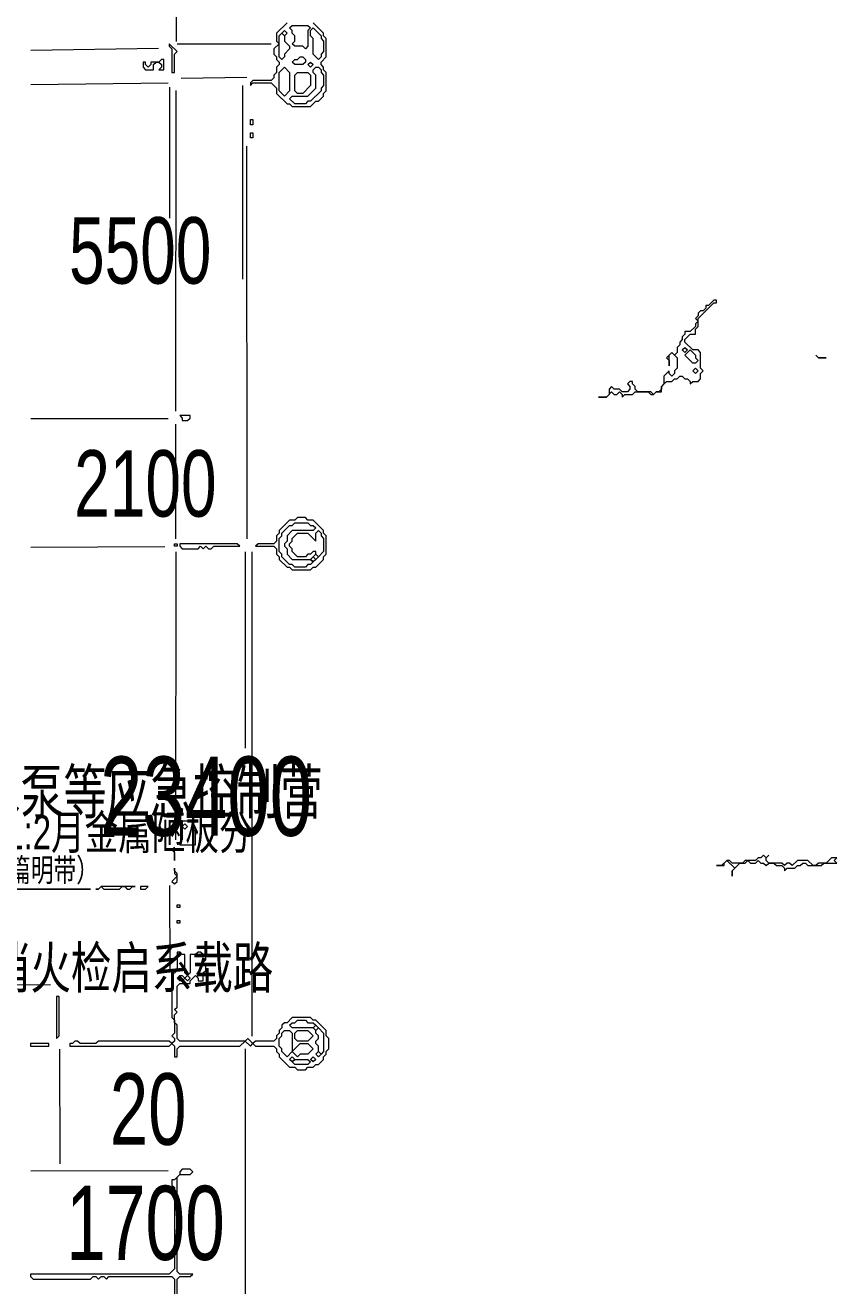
# Model space of a CAD drawing. Extents: x 10 to 1972, y 11 to 1392.
# Drawn here: x 1656 to 1966, y 528.5 to 1010.1 of the extents above; entities that cross this region are included whole.
import ezdxf

# ---------------------------------------------------------------- set-up
doc = ezdxf.new("R2010")
doc.units = 0
for name, color, linetype, lineweight in [('OCR_TEXT', 6, 'Continuous', 0), ('TRACE_CURVE', 6, 'Continuous', 0), ('TRACE_STRAIGHT', 5, 'Continuous', 0), ('TRACE_TEXT_SYMBOL', 6, 'Continuous', 0)]:
    doc.layers.add(name, color=color, linetype=linetype, lineweight=lineweight)
doc.styles.add('wqy-unicode', font='wqy-unicode.lff')

msp = doc.modelspace()

# ---------------------------------------------------------------- linework, layer by layer
at = {"layer": 'TRACE_CURVE', "color": 6}
msp.add_lwpolyline([(1714, 449), (1714, 531), (1715, 532), (1719, 532), (1720, 533), (1715, 533), (1714, 534), (1714, 543), (1713, 544), (1714, 545), (1714, 570), (1715, 571), (1719, 571), (1720, 572), (1719, 573), (1716, 573), (1715, 572), (1715, 571), (1713, 569), (1712, 569), (1712, 567), (1713, 566), (1713, 535), (1711, 533), (1658, 533), (1658, 532), (1659, 531), (1681, 531), (1682, 532), (1683, 532), (1684, 531), (1685, 532), (1686, 532), (1687, 531), (1688, 532), (1712, 532), (1713, 531), (1713, 513)], dxfattribs=at)
at = {"layer": 'TRACE_STRAIGHT', "color": 5}
for p, q in [((1713.56, 1126.38), (1713.62, 1003.88)), ((1714, 1003), (1750, 1003)), ((1658.15, 1000.58), (1706.93, 1001.24)), ((1658.1, 987.4), (1710.62, 988.01)), ((1715.61, 989.87), (1740.65, 990.17)), ((1711.1, 986.37), (1711.13, 936.37)), ((1713.59, 862.62), (1713.61, 985.13)), ((1739, 987), (1739, 913)), ((1740.49, 963.87), (1740.63, 813.87)), ((1658.12, 859.84), (1710.62, 859.77)), ((1713.59, 813.88), (1713.59, 857.62)), ((1658.13, 810.72), (1709.38, 810.88)), ((1713.47, 698.87), (1713.66, 808.87)), ((1740.14, 733.87), (1740.16, 808.88)), ((1742.65, 623.87), (1742.66, 808.88)), ((1711.09, 681.38), (1711.23, 648.87)), ((1624.37, 643.47), (1665.63, 643.59)), ((1669.15, 618.88), (1669.27, 575.13)), ((1740, 619), (1740, 446)), ((1658.11, 572.4), (1710.62, 572.58))]:
    msp.add_line(p, q, dxfattribs=at)
at = {"layer": 'TRACE_TEXT_SYMBOL', "color": 6}
for points in [[(1756, 1011), (1752, 1007), (1752, 1004), (1753, 1003), (1751, 1001), (1751, 999), (1752, 998), (1752, 997), (1753, 996), (1753, 995), (1752, 994), (1752, 992), (1751, 991), (1751, 990), (1750, 989), (1743, 989), (1742, 988), (1742, 987), (1743, 988), (1750, 988), (1752, 986), (1752, 984), (1756, 980), (1757, 980), (1758, 979), (1765, 979), (1767, 981), (1768, 981), (1770, 983), (1770, 984), (1771, 985), (1771, 992), (1770, 993), (1770, 994), (1769, 995), (1769, 996), (1771, 998), (1771, 1005), (1770, 1006), (1770, 1007), (1766, 1011)], [(1919, 905), (1917, 903), (1916, 903), (1916, 902), (1915, 901), (1914, 901), (1913, 900), (1913, 899), (1912, 898), (1913, 897), (1912, 896), (1912, 895), (1910, 893), (1908, 893), (1908, 892), (1907, 891), (1907, 890), (1906, 889), (1906, 888), (1905, 887), (1905, 885), (1904, 884), (1903, 885), (1901, 883), (1902, 882), (1902, 880), (1902, 884), (1903, 885), (1905, 883), (1905, 879), (1904, 878), (1904, 877), (1903, 876), (1902, 877), (1902, 878), (1900, 876), (1900, 873), (1899, 872), (1899, 871), (1898, 870), (1897, 870), (1896, 869), (1895, 870), (1890, 870), (1889, 871), (1889, 872), (1888, 873), (1888, 874), (1887, 874), (1886, 873), (1887, 872), (1887, 871), (1886, 870), (1884, 870), (1883, 871), (1881, 871), (1880, 872), (1879, 871), (1879, 869), (1878, 868), (1875, 868), (1878, 868), (1880, 870), (1881, 869)], [(1881, 869), (1882, 869), (1883, 870), (1884, 869), (1884, 868), (1885, 869), (1888, 869), (1889, 870), (1894, 870), (1895, 869), (1896, 869), (1897, 870), (1899, 870), (1899, 872), (1901, 874), (1903, 874), (1904, 875), (1905, 875), (1906, 876), (1907, 876), (1908, 875), (1909, 875), (1910, 874), (1910, 873), (1911, 874), (1913, 874), (1914, 875), (1914, 877), (1915, 878), (1914, 879), (1914, 885), (1913, 886), (1911, 886), (1908, 889), (1908, 890), (1910, 892), (1912, 892), (1912, 894), (1913, 895), (1913, 898), (1919, 904), (1920, 904), (1920, 905), (1919, 905)], [(1714, 656), (1714, 649), (1712, 647), (1712, 631), (1713, 630), (1713, 625), (1712, 624), (1713, 623), (1713, 622), (1712, 621), (1711, 622), (1684, 622), (1683, 621), (1677, 621), (1676, 622), (1675, 622), (1674, 621), (1673, 621), (1673, 620), (1711, 620), (1712, 621), (1713, 620), (1713, 616), (1714, 616), (1714, 619), (1715, 620), (1738, 620), (1740, 622), (1742, 620), (1743, 621), (1744, 620), (1751, 620), (1752, 619), (1752, 618), (1753, 617), (1753, 616), (1757, 612), (1759, 612), (1760, 611), (1763, 611), (1764, 612), (1766, 612), (1767, 613), (1768, 613), (1770, 615), (1770, 616), (1771, 617), (1771, 618), (1772, 619), (1772, 623), (1771, 624), (1771, 626), (1767, 630), (1766, 630), (1765, 631), (1758, 631), (1756, 629), (1755, 629), (1754, 628), (1754, 627), (1753, 626), (1753, 625), (1752, 624), (1752, 623)], [(1752, 623), (1751, 622), (1744, 622), (1743, 621), (1741, 623), (1740, 622), (1715, 622), (1714, 623), (1714, 628), (1713, 629), (1713, 632), (1714, 633), (1713, 634), (1714, 635), (1714, 643), (1715, 644), (1719, 644), (1719, 645), (1721, 647), (1722, 646), (1722, 645), (1724, 645), (1724, 648), (1725, 649), (1725, 651), (1724, 652), (1725, 653), (1725, 655), (1724, 655), (1723, 656), (1722, 656), (1721, 655), (1719, 655), (1719, 648), (1718, 647), (1717, 648), (1717, 655), (1716, 655), (1715, 656), (1714, 656)]]:
    msp.add_lwpolyline(points, dxfattribs=at)
for points in [[(1753, 1006), (1754, 1007), (1755, 1006), (1755, 1004), (1757, 1002), (1757, 1001), (1755, 999), (1755, 998), (1754, 997), (1753, 998)], [(1754, 1007), (1755, 1008), (1756, 1007), (1755, 1006)], [(1757, 1009), (1758, 1010), (1764, 1010), (1765, 1009), (1764, 1008), (1764, 1002), (1763, 1001), (1762, 1002), (1759, 1002), (1758, 1003), (1759, 1004), (1759, 1006), (1758, 1007), (1758, 1008)], [(1765, 1008), (1766, 1009), (1769, 1006), (1769, 1005), (1770, 1004), (1770, 1000), (1769, 999), (1769, 998), (1768, 997), (1766, 999), (1766, 1005), (1765, 1006)], [(1711, 1003), (1711, 1002), (1712, 1001), (1712, 992), (1713, 992), (1713, 999), (1714, 1000)], [(1708, 997), (1707, 996), (1704, 996), (1704, 995), (1703, 994), (1702, 995), (1702, 996), (1701, 996), (1701, 994), (1702, 993), (1705, 993), (1705, 995), (1706, 996), (1707, 996), (1708, 995), (1708, 994), (1707, 993), (1709, 993), (1709, 997)], [(1760, 997), (1761, 998), (1762, 998), (1763, 997), (1763, 996), (1762, 995), (1759, 995), (1758, 996), (1759, 997)], [(1755, 994), (1757, 992), (1757, 985), (1755, 983), (1753, 985), (1753, 992)], [(1766, 993), (1767, 994), (1768, 994), (1769, 993), (1769, 992), (1770, 991), (1770, 987), (1769, 986), (1769, 985), (1765, 981), (1764, 981), (1763, 980), (1759, 980), (1757, 982), (1758, 983), (1764, 983), (1767, 986), (1767, 991), (1766, 992)], [(1764, 995), (1765, 996), (1766, 995), (1765, 994)], [(1759, 991), (1760, 992), (1764, 992), (1765, 991), (1765, 987), (1762, 984), (1760, 984), (1759, 985)], [(1742, 974), (1743, 974), (1743, 972), (1742, 972)], [(1742, 969), (1743, 969), (1743, 967), (1742, 967)], [(1907, 886), (1908, 887), (1909, 886), (1908, 885)], [(1910, 886), (1912, 884), (1912, 883), (1913, 882), (1912, 881), (1911, 881), (1908, 884)], [(1958, 884), (1959, 883), (1962, 883), (1959, 883)], [(1911, 878), (1912, 879), (1913, 878), (1912, 877)], [(1715, 861), (1716, 860), (1716, 859), (1718, 859), (1719, 860), (1719, 861)], [(1760, 822), (1759, 821), (1757, 821), (1753, 817), (1753, 816), (1752, 815), (1752, 813), (1751, 812), (1745, 812), (1744, 811), (1751, 811), (1752, 810), (1752, 808), (1753, 807), (1753, 806), (1756, 803), (1757, 803), (1758, 802), (1765, 802), (1766, 803), (1767, 803), (1770, 806), (1770, 807), (1771, 808), (1771, 815), (1770, 816), (1770, 817), (1766, 821), (1764, 821), (1763, 822)], [(1758, 819), (1759, 820), (1764, 820), (1765, 819), (1766, 819), (1767, 818), (1766, 817), (1758, 817), (1756, 815), (1756, 813), (1755, 812), (1755, 811), (1756, 810), (1756, 808), (1758, 806), (1765, 806), (1766, 805), (1765, 804), (1764, 804), (1763, 803), (1759, 803), (1758, 804), (1757, 804), (1754, 807), (1754, 808), (1753, 809), (1753, 814), (1754, 815), (1754, 816), (1757, 819)], [(1767, 816), (1768, 817), (1769, 816), (1769, 815), (1770, 814), (1770, 809), (1768, 807), (1767, 808), (1767, 809), (1766, 809), (1765, 808), (1764, 808), (1763, 807), (1760, 807), (1758, 809), (1758, 810), (1757, 811), (1757, 812), (1758, 813), (1758, 814), (1760, 816), (1764, 816), (1767, 813)], [(1713, 812), (1714, 812), (1714, 811), (1713, 811)], [(1715, 812), (1715, 811), (1716, 810), (1722, 810), (1723, 811), (1724, 810), (1725, 811), (1726, 810), (1727, 810), (1728, 811), (1738, 811), (1737, 812)], [(1765, 806), (1766, 807), (1767, 806), (1766, 805)], [(1766, 807), (1767, 808), (1768, 807), (1767, 806)], [(1716, 706), (1716, 699), (1715, 698), (1715, 697), (1721, 697), (1721, 702), (1720, 703), (1720, 705), (1721, 706)], [(1716, 704), (1717, 705), (1718, 704), (1717, 703)], [(1713, 696), (1712, 695), (1713, 694), (1713, 691)], [(1938, 693), (1937, 692), (1936, 692), (1935, 691), (1931, 691), (1930, 690), (1926, 690), (1925, 691), (1924, 691), (1922, 689), (1920, 689), (1923, 689), (1923, 690), (1924, 691), (1927, 688), (1926, 687), (1926, 685), (1926, 687), (1929, 690), (1931, 690), (1932, 691), (1933, 690), (1935, 690), (1936, 691), (1937, 690), (1938, 690), (1939, 689), (1940, 690), (1942, 690), (1943, 689), (1945, 689), (1946, 688), (1946, 687), (1947, 688), (1950, 688), (1951, 689), (1952, 689), (1953, 690), (1954, 690), (1955, 689), (1960, 689), (1961, 690), (1966, 690), (1965, 691), (1966, 692), (1964, 692), (1962, 690), (1959, 690), (1958, 689), (1957, 689), (1955, 691), (1951, 691), (1949, 689), (1948, 690), (1947, 690), (1946, 689), (1945, 690), (1940, 690), (1939, 691), (1939, 692), (1940, 693), (1939, 692)], [(1713, 688), (1713, 686), (1714, 685), (1712, 683), (1713, 682), (1714, 683), (1714, 686), (1713, 687)], [(1586, 680), (1620, 680), (1621, 679), (1622, 679), (1623, 680), (1681, 680)], [(1685, 681), (1684, 680), (1683, 680), (1684, 680), (1685, 681), (1686, 680), (1692, 680), (1693, 681), (1694, 681), (1695, 680), (1696, 680), (1697, 681), (1698, 681)], [(1700, 681), (1700, 680), (1702, 680), (1703, 681)], [(1714, 674), (1715, 674), (1715, 673), (1714, 673)], [(1714, 668), (1715, 668), (1715, 667), (1714, 667)], [(1714, 646), (1715, 647), (1716, 647), (1717, 646), (1716, 645), (1715, 645)], [(1717, 646), (1718, 647), (1719, 646), (1718, 645)], [(1668, 639), (1668, 623), (1669, 624), (1669, 639)], [(1759, 629), (1760, 630), (1763, 630), (1764, 629), (1766, 629), (1767, 628), (1766, 627), (1758, 627), (1757, 628), (1758, 629)], [(1766, 627), (1767, 628), (1768, 627), (1767, 626)], [(1767, 626), (1768, 627), (1770, 625), (1770, 618), (1769, 617), (1768, 618), (1768, 620), (1767, 621), (1767, 622), (1768, 623), (1768, 624), (1767, 625)], [(1754, 625), (1755, 626), (1757, 626), (1758, 625), (1758, 618), (1756, 616), (1754, 618), (1754, 619), (1753, 620), (1753, 623), (1754, 624)], [(1759, 625), (1760, 626), (1764, 626), (1766, 624), (1764, 622), (1760, 622), (1759, 623)], [(1658, 621), (1658, 620), (1665, 620), (1665, 621)], [(1761, 621), (1764, 621), (1766, 619), (1764, 617), (1761, 617), (1760, 616), (1758, 618)], [(1767, 617), (1768, 618), (1769, 617), (1768, 616)], [(1757, 615), (1758, 616), (1759, 615), (1758, 614)], [(1758, 614), (1759, 615), (1764, 615), (1765, 614), (1764, 613), (1759, 613)], [(1765, 615), (1766, 616), (1767, 615), (1766, 614)]]:
    msp.add_lwpolyline(points, close=True, dxfattribs=at)

# ---------------------------------------------------------------- texts
at = {"layer": 'OCR_TEXT', "color": 6, "style": 'wqy-unicode', "width": 0.72}
for s, height, p in [('5500', 25.38, (1672.75, 911.34)), ('2100', 25.38, (1674.73, 822.34)), ('100x100防火线榜，风机水泵等应急控制营', 16.8224, (1459.77, 708.84)), ('23400', 30.26, (1684.58, 700.4)), ('400x100肪火线槽，内部按1:2月金属陋板分', 13.0546, (1497.61, 695.2)), ('进出系盐置竖井自带篇明带）', 8.8452, (1571.26, 682.93)), ('NH-BV-4x2.5-G20.WC消火检启系载路', 15.748, (1490, 642.15)), ('20', 27.332, (1688.34, 582.36)), ('1700', 28.308, (1671.61, 538.38))]:
    msp.add_text(s, height=height, dxfattribs=at).set_placement(p)

doc.saveas('drawing.dxf')
